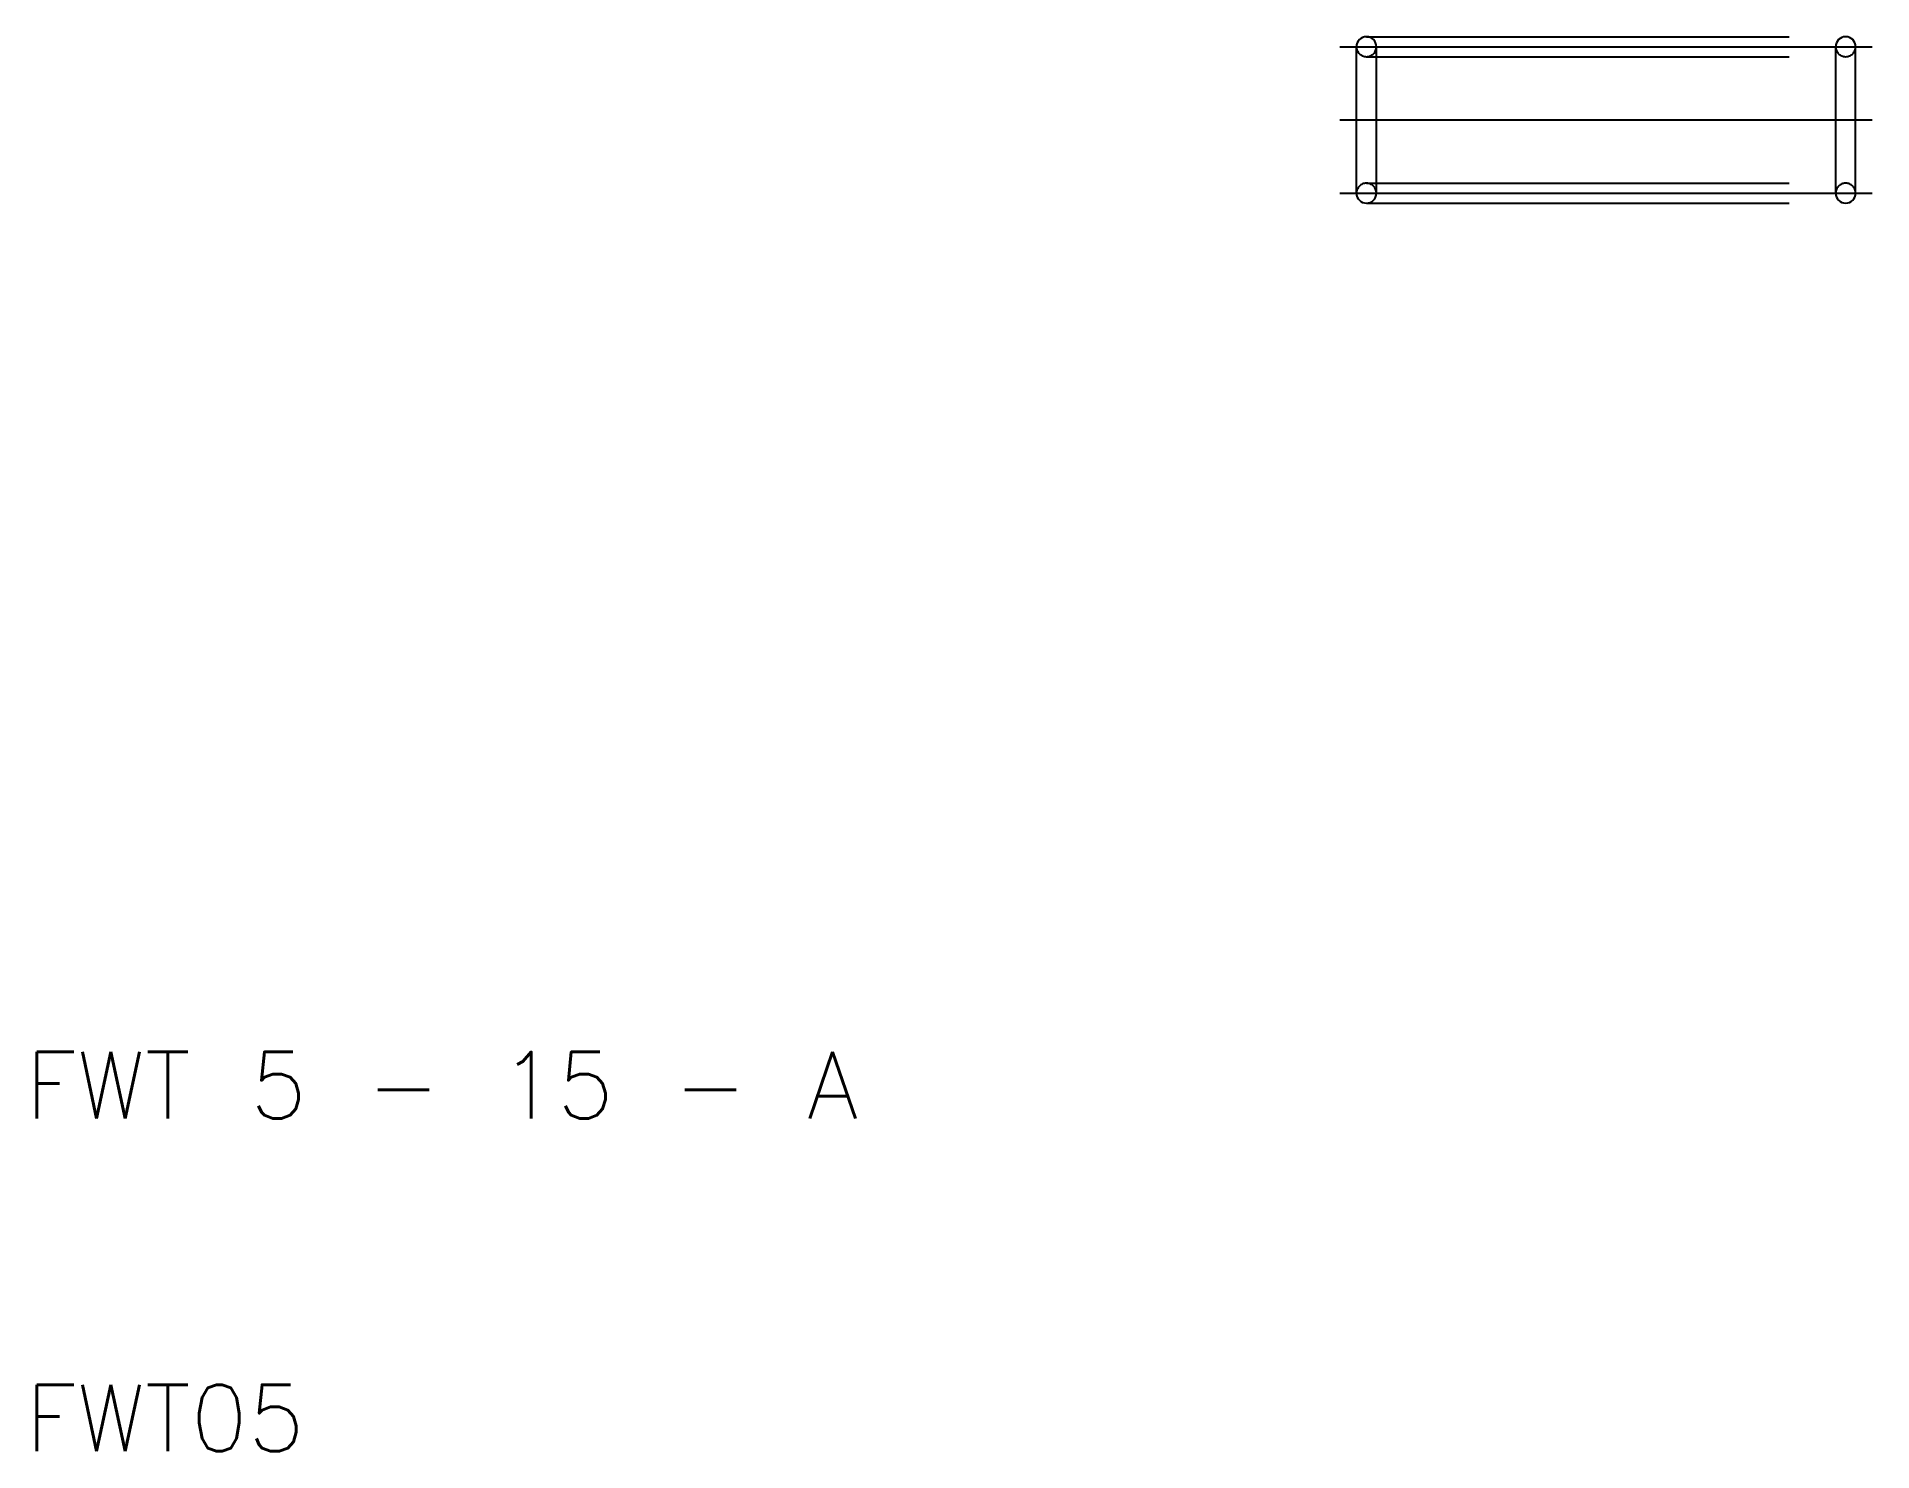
# Model space of a CAD drawing. Extents: x 10.3 to 65.5, y 10 to 52.5.
import ezdxf

# ---------------------------------------------------------------- set-up
doc = ezdxf.new("R2010")
doc.units = 0
doc.linetypes.add('CENTER', pattern=[50.8, 31.75, -6.35, 6.35, -6.35])
doc.linetypes.add('DASHED', pattern=[19.05, 12.7, -6.35])
doc.layers.get('0').update_dxf_attribs({"linetype": 'CONTINUOUS'})
doc.layers.add('CENTER', color=1, linetype='CENTER')
doc.styles.get("Standard").update_dxf_attribs({"font": 'txt.shx'})

msp = doc.modelspace()

# ---------------------------------------------------------------- linework, layer by layer
at = {"color": 3, "linetype": 'DASHED'}
for p, q in [((50.3, 52.5), (64.7, 52.5)), ((50.3, 51.9), (64.7, 51.9)), ((50.3, 48.1), (64.7, 48.1)), ((50.3, 47.5), (64.7, 47.5))]:
    msp.add_line(p, q, dxfattribs=at)
for p, q in [((50, 47.8), (50, 52.2)), ((50.6, 47.8), (50.6, 52.2)), ((64.4, 47.8), (64.4, 52.2)), ((65, 47.8), (65, 52.2))]:
    msp.add_line(p, q)
for centre, start, end in [((50.3, 52.2), 0, 180), ((64.7, 52.2), 0, 180), ((50.3, 47.8), 180, 0), ((64.7, 47.8), 180, 0)]:
    msp.add_arc(centre, 0.3, start, end)
for centre, start, end in [((50.3, 52.2), 180, 0), ((64.7, 52.2), 180, 0), ((50.3, 47.8), 0, 180), ((64.7, 47.8), 0, 180)]:
    msp.add_arc(centre, 0.3, start, end, dxfattribs=at)
at = {"layer": 'CENTER'}
for p, q in [((49.5, 52.2), (65.5, 52.2)), ((49.5, 50), (65.5, 50)), ((49.5, 47.8), (65.5, 47.8))]:
    msp.add_line(p, q, dxfattribs=at)

# ---------------------------------------------------------------- texts
for s, p in [('FWT 5 - 15 - A', (10, 20)), ('FWT05', (10, 10))]:
    msp.add_text(s, height=2).set_placement(p)

doc.saveas('drawing.dxf')
